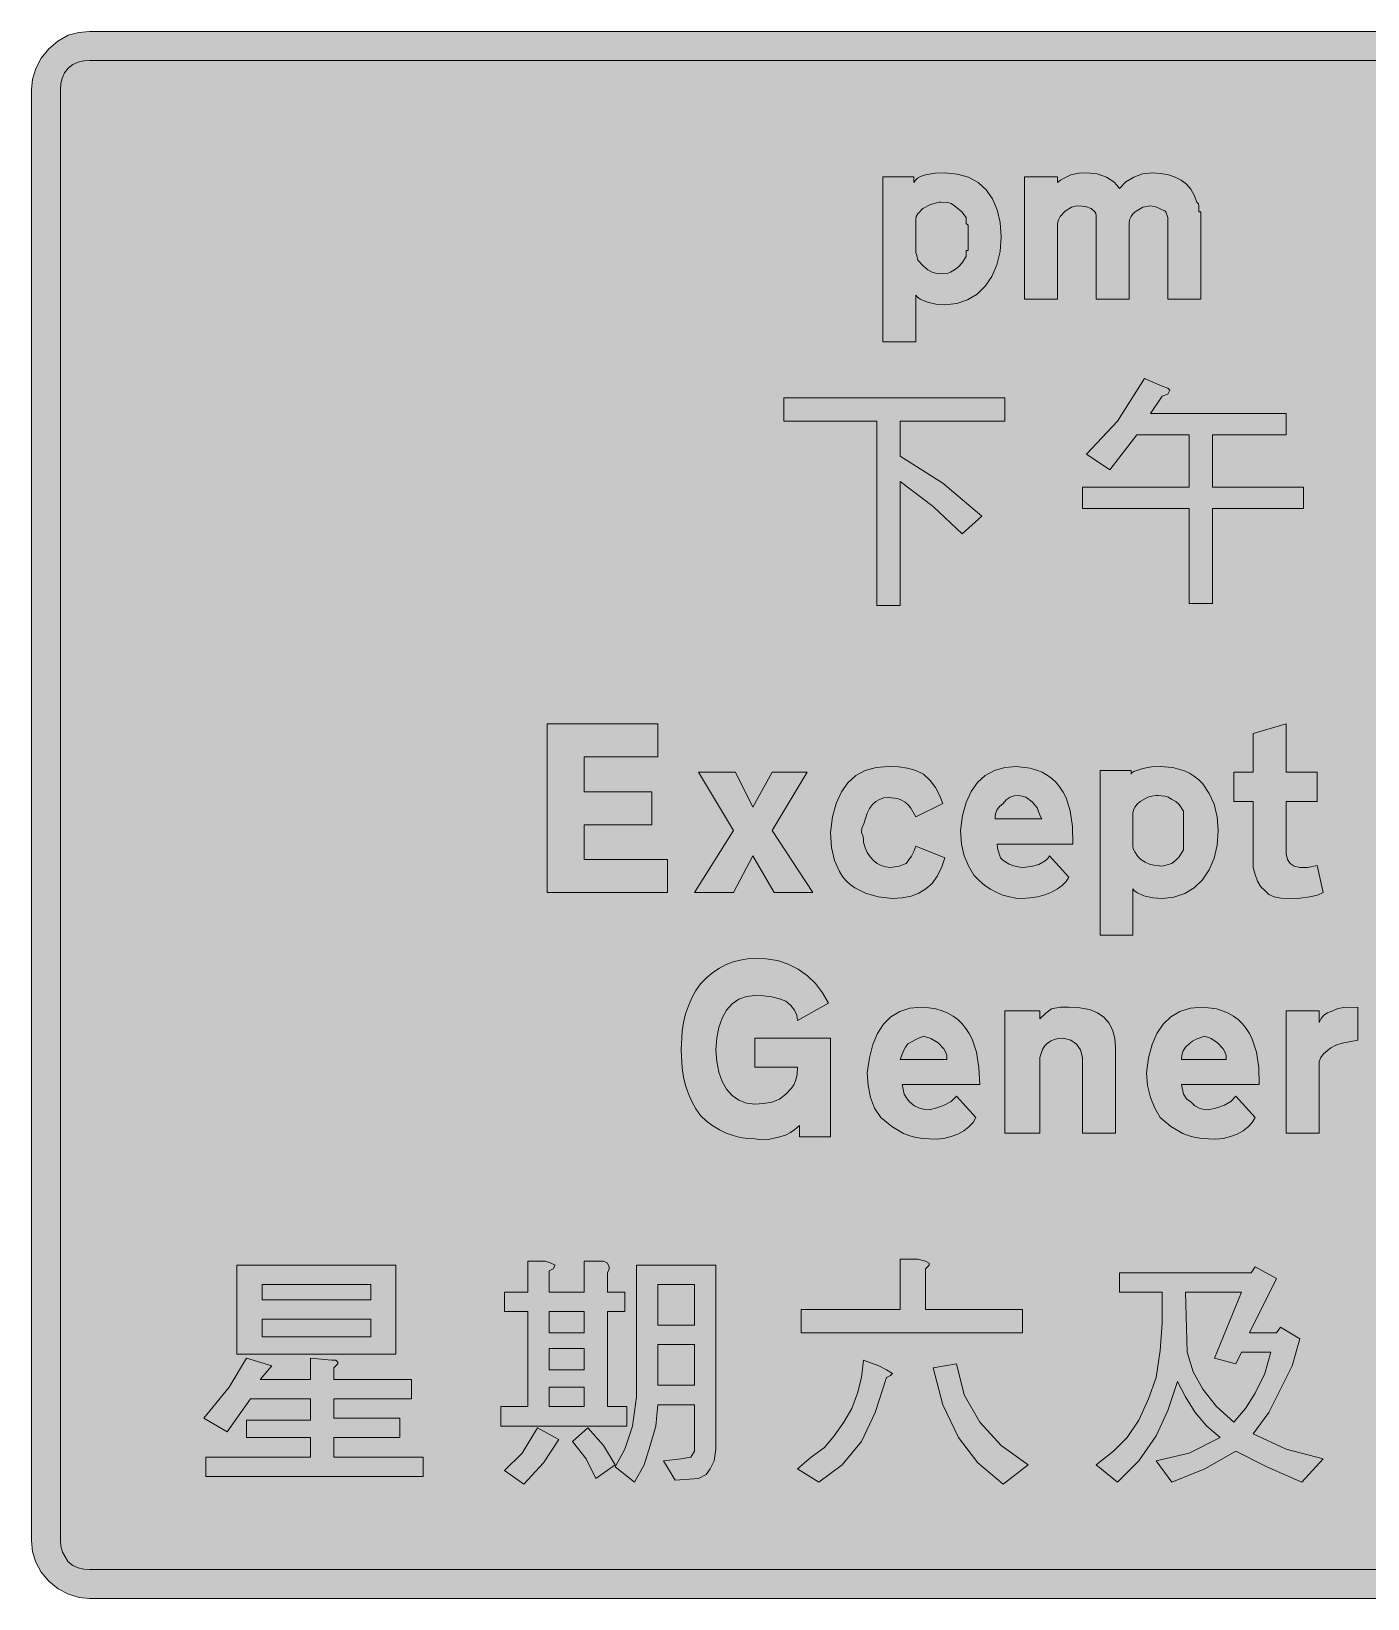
# Model space of a CAD drawing. Header units: metres. Extents: x 33 to 536, y 16 to 258.
# Drawn here: x 32.8 to 239.5, y 15.7 to 258.1 of the extents above; entities that cross this region are included whole.
import ezdxf

# ---------------------------------------------------------------- set-up
doc = ezdxf.new("R2010")
doc.units = ezdxf.units.M
doc.layers.add('FILL_BLACK_000000', color=7, linetype='Continuous', true_color=0x000000)
doc.layers.add('FILL_WHITE_FFFFFF', color=7, linetype='Continuous', true_color=0xffffff)

msp = doc.modelspace()

# ---------------------------------------------------------------- hatches: boundary and pattern name
at = {"layer": 'FILL_BLACK_000000', "true_color": 0x000000}
h = msp.add_hatch(color=7, dxfattribs=at)
h.dxf.hatch_style = 1
h.paths.add_polyline_path([(530.6, 257.38), (532.21, 256.54), (533.79, 255.36), (534.8, 253.97), (535.27, 253.21), (535.59, 252.36), (535.94, 251.51), (536.11, 250.71), (536.19, 249.06), (536.19, 24.66), (536.07, 22.92), (535.66, 21.28), (534.92, 19.77), (533.79, 18.36), (532.25, 17.08), (531.39, 16.59), (530.49, 16.26), (529.76, 15.91), (528.95, 15.73), (527.19, 15.66), (41.79, 15.66), (40.17, 15.83), (38.53, 16.33), (36.94, 17.18), (35.49, 18.36), (34.31, 19.77), (33.47, 21.28), (32.96, 22.92), (32.79, 24.66), (32.79, 249.06), (32.96, 250.68), (33.47, 252.32), (34.31, 253.91), (35.49, 255.36), (36.88, 256.52), (38.49, 257.46), (40.14, 257.87), (41.79, 258.06), (527.19, 258.06), (528.94, 257.89), (530.6, 257.38)])
h.paths.add_polyline_path([(40.03, 253.3), (39.22, 252.93), (38.49, 252.36), (37.92, 251.63), (37.55, 250.82), (37.35, 249.96), (37.29, 249.06), (37.29, 24.66), (37.33, 23.76), (37.59, 22.86), (38.49, 21.36), (39.22, 20.79), (40.03, 20.42), (40.89, 20.22), (41.79, 20.16), (527.19, 20.16), (528.09, 20.2), (528.99, 20.46), (530.49, 21.36), (531.06, 22.09), (531.43, 22.9), (531.63, 23.76), (531.69, 24.66), (531.69, 249.06), (531.65, 249.96), (531.39, 250.86), (531.05, 251.5), (530.49, 252.36), (528.99, 253.26), (528.09, 253.52), (527.19, 253.56), (41.79, 253.56), (40.89, 253.5), (40.03, 253.3)], flags=16)
h = msp.add_hatch(color=7, dxfattribs=at)
h.dxf.hatch_style = 1
h.paths.add_polyline_path([(182.15, 221.96), (181.38, 220.17), (180.35, 218.65), (179.08, 217.42), (177.6, 216.51), (175.93, 215.95), (174.09, 215.76), (172.71, 215.87), (171.39, 216.17), (170.29, 216.65), (169.88, 216.94), (169.59, 217.26), (169.59, 210.06), (164.49, 210.06), (164.49, 235.56), (169.29, 235.56), (169.29, 234.66), (169.53, 235.06), (169.85, 235.37), (170.34, 235.63), (171.09, 235.86), (172.59, 236.12), (174.09, 236.16), (176.01, 235.99), (177.73, 235.5), (179.22, 234.69), (180.47, 233.57), (181.46, 232.16), (182.19, 230.46), (182.64, 228.49), (182.79, 226.26), (182.63, 224), (182.15, 221.96)])
h.paths.add_polyline_path([(174.97, 220.81), (175.59, 221.16), (176.21, 221.66), (176.71, 222.21), (177.39, 223.26), (177.39, 223.56), (177.39, 224.16), (177.69, 224.16), (177.69, 228.06), (177.39, 228.36), (177.39, 228.96), (177.39, 229.26), (176.71, 230.16), (175.59, 231.06), (175.09, 231.41), (174.54, 231.58), (173.49, 231.66), (173.19, 231.66), (171.87, 231.28), (170.71, 230.65), (169.9, 229.85), (169.67, 229.41), (169.59, 228.96), (169.59, 223.86), (169.74, 223.37), (169.89, 222.66), (170.79, 221.76), (171.47, 221.19), (172.14, 220.82), (172.82, 220.62), (173.49, 220.56), (174.43, 220.63), (174.97, 220.81)], flags=16)
h = msp.add_hatch(color=7, dxfattribs=at)
h.dxf.hatch_style = 1
h.paths.add_polyline_path([(204.74, 230.85), (203.68, 230.27), (203.24, 229.87), (202.89, 229.41), (202.67, 228.91), (202.59, 228.36), (202.59, 216.66), (197.49, 216.66), (197.49, 229.56), (197.44, 229.88), (197.28, 230.17), (196.7, 230.65), (195.84, 230.95), (194.79, 231.06), (194.23, 231.01), (193.68, 230.85), (192.69, 230.27), (191.92, 229.41), (191.66, 228.91), (191.49, 228.36), (191.49, 216.66), (186.39, 216.66), (186.39, 235.56), (191.49, 235.56), (191.49, 234.66), (191.99, 235.06), (192.54, 235.37), (193.59, 235.86), (194.79, 236.12), (195.99, 236.16), (197.67, 236), (199.1, 235.52), (200.25, 234.77), (200.71, 234.29), (201.09, 233.76), (202.1, 234.77), (203.3, 235.52), (204.68, 236), (206.19, 236.16), (207.48, 236.09), (208.66, 235.88), (209.72, 235.53), (210.65, 235.03), (211.46, 234.4), (212.14, 233.63), (212.68, 232.71), (213.09, 231.66), (213.35, 231.36), (213.39, 231.06), (213.39, 230.16), (213.69, 230.16), (213.69, 216.66), (208.59, 216.66), (208.59, 229.26), (208.29, 230.16), (208.1, 230.31), (207.69, 230.46), (206.9, 230.87), (205.89, 231.06), (204.74, 230.85)])
h = msp.add_hatch(color=7, dxfattribs=at)
h.dxf.hatch_style = 1
h.paths.add_polyline_path([(200.79, 197.76), (204.99, 204.36), (207.69, 203.16), (208.59, 202.86), (208.89, 202.56), (208.59, 201.96), (207.69, 201.66), (205.89, 198.96), (226.89, 198.96), (226.89, 195.66), (215.49, 195.66), (215.49, 187.56), (229.59, 187.56), (229.59, 184.26), (215.49, 184.26), (215.49, 169.56), (211.89, 169.56), (211.89, 184.26), (195.39, 184.26), (195.39, 187.56), (211.89, 187.56), (211.89, 195.66), (203.79, 195.66), (199.59, 190.26), (195.99, 192.66), (200.79, 197.76)])
h = msp.add_hatch(color=7, dxfattribs=at)
h.dxf.hatch_style = 1
h.paths.add_polyline_path([(183.39, 201.36), (183.39, 197.76), (167.19, 197.76), (167.19, 192.36), (173.79, 188.16), (179.79, 183.06), (176.79, 180.36), (172.29, 184.56), (167.19, 188.46), (167.19, 169.26), (163.59, 169.26), (163.59, 197.76), (149.19, 197.76), (149.19, 201.36), (183.39, 201.36)])
h = msp.add_hatch(color=7, dxfattribs=at)
h.dxf.hatch_style = 1
h.paths.add_polyline_path([(118.29, 129.96), (131.19, 129.96), (131.19, 124.86), (112.59, 124.86), (112.59, 150.96), (129.69, 150.96), (129.69, 145.86), (118.29, 145.86), (118.29, 140.46), (128.79, 140.46), (128.79, 135.36), (118.29, 135.36), (118.29, 129.96)])
h = msp.add_hatch(color=7, dxfattribs=at)
h.dxf.hatch_style = 1
h.paths.add_polyline_path([(231.69, 143.46), (231.69, 138.96), (226.89, 138.96), (226.89, 130.86), (227.08, 130), (227.49, 129.36), (228.13, 128.95), (228.99, 128.76), (230.19, 128.76), (231.69, 129.06), (232.59, 124.86), (231.75, 124.47), (230.56, 124.18), (229.05, 124.02), (227.19, 123.96), (226.08, 124.02), (225.05, 124.22), (224.19, 124.59), (223.59, 125.16), (222.97, 125.76), (222.46, 126.62), (222.07, 127.65), (221.79, 128.76), (221.79, 138.96), (218.79, 138.96), (218.79, 143.46), (221.79, 143.46), (221.79, 149.46), (226.89, 150.96), (226.89, 143.46), (231.69, 143.46)])
h = msp.add_hatch(color=7, dxfattribs=at)
h.dxf.hatch_style = 1
h.paths.add_polyline_path([(152.79, 143.46), (147.39, 134.46), (153.69, 124.86), (147.69, 124.86), (144.39, 130.56), (141.39, 124.86), (135.39, 124.86), (141.39, 134.46), (135.99, 143.46), (141.69, 143.46), (144.39, 138.06), (147.39, 143.46), (152.79, 143.46)])
h = msp.add_hatch(color=7, dxfattribs=at)
h.dxf.hatch_style = 1
h.paths.add_polyline_path([(166.91, 144.3), (168.31, 144.1), (169.61, 143.73), (170.79, 143.16), (171.81, 142.2), (172.63, 141.13), (173.28, 139.95), (173.79, 138.66), (169.59, 136.56), (168.85, 137.91), (168.42, 138.43), (167.94, 138.85), (167.4, 139.16), (166.81, 139.39), (165.39, 139.56), (164.64, 139.49), (163.98, 139.28), (163.39, 138.94), (162.88, 138.47), (162.43, 137.88), (162.06, 137.16), (161.49, 135.36), (161.23, 134.87), (161.19, 134.16), (161.45, 133.56), (161.49, 132.96), (161.49, 132.66), (161.76, 131.8), (162.1, 131.04), (162.53, 130.37), (163.03, 129.81), (163.6, 129.36), (164.23, 129.03), (164.93, 128.83), (165.69, 128.76), (167, 128.95), (168.09, 129.36), (168.95, 130.48), (169.31, 131.22), (169.59, 132.06), (174.09, 130.26), (173.57, 128.7), (172.91, 127.38), (172.11, 126.29), (171.17, 125.42), (170.08, 124.77), (168.86, 124.31), (167.49, 124.05), (165.99, 123.96), (163.77, 124.21), (161.83, 124.75), (160.18, 125.58), (159.47, 126.1), (158.83, 126.7), (158.26, 127.37), (157.77, 128.11), (157, 129.82), (156.54, 131.84), (156.39, 134.16), (156.73, 136.58), (157.29, 138.66), (158.08, 140.42), (159.09, 141.85), (160.33, 142.95), (161.79, 143.74), (163.48, 144.2), (165.39, 144.36), (166.91, 144.3)])
h = msp.add_hatch(color=7, dxfattribs=at)
h.dxf.hatch_style = 1
h.paths.add_polyline_path([(182.23, 131.72), (182.49, 130.86), (182.71, 130.26), (183, 129.93), (183.39, 129.66), (184.06, 129.27), (184.74, 128.98), (185.41, 128.82), (186.09, 128.76), (187.42, 128.87), (188.64, 129.21), (189.63, 129.77), (190.01, 130.14), (190.29, 130.56), (193.29, 127.26), (192.86, 126.6), (192.25, 125.98), (191.49, 125.42), (190.59, 124.93), (189.58, 124.53), (188.48, 124.22), (187.31, 124.03), (186.09, 123.96), (185.08, 124.02), (184.07, 124.18), (183.08, 124.47), (182.11, 124.86), (181.17, 125.37), (180.27, 125.98), (179.4, 126.72), (178.59, 127.56), (177.76, 128.98), (177.09, 130.56), (176.65, 132.37), (176.49, 134.46), (176.83, 136.78), (177.39, 138.79), (178.16, 140.49), (179.15, 141.88), (180.35, 142.97), (181.76, 143.74), (183.38, 144.21), (185.19, 144.36), (187.3, 144.08), (188.25, 143.81), (189.12, 143.46), (189.93, 143.01), (190.66, 142.49), (191.32, 141.87), (191.9, 141.17), (192.41, 140.38), (192.85, 139.51), (193.5, 137.48), (193.85, 135.1), (193.89, 132.36), (182.19, 132.36), (182.23, 131.72)])
h.paths.add_polyline_path([(188.79, 136.86), (188.36, 137.96), (187.59, 138.92), (186.6, 139.6), (186.05, 139.79), (185.49, 139.86), (184.82, 139.8), (184.18, 139.6), (183.59, 139.23), (183.09, 138.66), (182.52, 138.16), (182.15, 137.61), (181.95, 137.06), (181.89, 136.56), (181.89, 136.26), (189.09, 136.26), (188.79, 136.86)], flags=16)
h = msp.add_hatch(color=7, dxfattribs=at)
h.dxf.hatch_style = 1
h.paths.add_polyline_path([(215.75, 130.16), (214.98, 128.37), (213.95, 126.85), (212.68, 125.62), (211.2, 124.71), (209.53, 124.15), (207.69, 123.96), (206.27, 124.07), (204.88, 124.37), (203.77, 124.85), (203.4, 125.14), (203.19, 125.46), (203.19, 118.26), (198.09, 118.26), (198.09, 143.76), (202.89, 143.76), (202.89, 143.16), (203, 143.38), (203.34, 143.61), (204.69, 144.06), (206.04, 144.32), (207.39, 144.36), (209.35, 144.19), (211.14, 143.68), (211.95, 143.31), (212.71, 142.84), (213.39, 142.29), (213.99, 141.66), (215, 140.2), (215.75, 138.51), (216.23, 136.6), (216.39, 134.46), (216.23, 132.2), (215.75, 130.16)])
h.paths.add_polyline_path([(207.91, 128.98), (209.19, 129.36), (209.81, 129.86), (210.32, 130.41), (210.99, 131.46), (210.99, 131.76), (210.99, 132.36), (210.99, 136.26), (210.99, 136.56), (210.99, 137.16), (210.99, 137.46), (210.32, 138.47), (209.81, 138.94), (209.19, 139.26), (208.69, 139.61), (208.14, 139.78), (207.09, 139.86), (206.79, 139.86), (206.12, 139.79), (205.47, 139.61), (204.31, 138.96), (203.85, 138.54), (203.5, 138.09), (203.27, 137.62), (203.19, 137.16), (203.19, 132.06), (203.23, 131.61), (203.49, 131.16), (203.94, 130.45), (204.39, 129.96), (205.07, 129.57), (205.74, 129.28), (206.41, 129.12), (207.09, 129.06), (207.42, 128.94), (207.91, 128.98)], flags=16)
h = msp.add_hatch(color=7, dxfattribs=at)
h.dxf.hatch_style = 1
h.paths.add_polyline_path([(133.46, 103.42), (133.69, 104.79), (134, 106.11), (134.42, 107.37), (134.94, 108.58), (135.56, 109.71), (136.29, 110.76), (137.22, 111.7), (138.19, 112.51), (139.21, 113.18), (140.27, 113.72), (141.35, 114.14), (142.45, 114.43), (143.57, 114.6), (144.69, 114.66), (146.47, 114.63), (148.2, 114.34), (149.85, 113.8), (151.4, 113.01), (152.83, 112), (154.1, 110.78), (155.19, 109.36), (156.09, 107.76), (151.29, 105.06), (151.18, 105.91), (150.84, 106.67), (150.28, 107.38), (149.49, 108.06), (148.49, 108.45), (147.31, 108.73), (146.03, 108.9), (144.69, 108.96), (143.4, 108.81), (142.23, 108.36), (141.21, 107.65), (140.34, 106.67), (139.64, 105.46), (139.12, 104.02), (138.8, 102.39), (138.69, 100.56), (138.8, 98.73), (139.12, 97.1), (139.64, 95.66), (140.34, 94.45), (141.21, 93.47), (142.23, 92.76), (143.4, 92.31), (144.69, 92.16), (146.03, 92.23), (147.31, 92.46), (148.49, 92.92), (149.49, 93.66), (150.35, 94.6), (150.71, 95.14), (150.99, 95.76), (151.25, 96.7), (151.29, 97.86), (144.69, 97.86), (144.69, 102.36), (156.39, 102.36), (156.39, 87.06), (151.59, 87.06), (151.59, 88.86), (150.91, 88.24), (150.2, 87.73), (149.44, 87.34), (148.59, 87.06), (146.75, 86.68), (145.76, 86.64), (144.69, 86.76), (143.57, 86.82), (142.45, 86.98), (141.35, 87.27), (140.27, 87.66), (139.21, 88.17), (138.19, 88.78), (137.22, 89.52), (136.29, 90.36), (135.56, 91.41), (134.94, 92.54), (134.42, 93.75), (134, 95.01), (133.69, 96.33), (133.46, 97.7), (133.29, 100.56), (133.46, 103.42)])
h = msp.add_hatch(color=7, dxfattribs=at)
h.dxf.hatch_style = 1
h.paths.add_polyline_path([(167.79, 93.66), (168.24, 92.95), (168.69, 92.46), (169.41, 91.89), (170.19, 91.52), (170.97, 91.32), (171.69, 91.26), (172.85, 91.55), (174.01, 91.97), (175.06, 92.57), (175.89, 93.36), (178.89, 90.06), (178.45, 89.3), (177.81, 88.62), (177.01, 88.01), (176.08, 87.51), (175.05, 87.12), (173.95, 86.85), (172.82, 86.73), (171.69, 86.76), (170.68, 86.82), (169.67, 86.98), (168.68, 87.25), (167.71, 87.62), (165.87, 88.66), (164.19, 90.06), (163.23, 91.52), (162.58, 93.17), (162.21, 95), (162.09, 96.96), (162.41, 99.29), (162.94, 101.34), (163.67, 103.09), (164.6, 104.53), (165.75, 105.67), (167.11, 106.49), (168.69, 106.99), (170.49, 107.16), (171.63, 107.06), (172.69, 106.87), (173.66, 106.58), (174.55, 106.21), (175.37, 105.75), (176.11, 105.21), (176.77, 104.58), (177.35, 103.86), (177.86, 103.06), (178.3, 102.17), (178.97, 100.16), (179.36, 97.82), (179.49, 95.16), (167.49, 95.16), (167.79, 93.66)])
h.paths.add_polyline_path([(174.39, 99.36), (174.39, 99.66), (174.21, 100.21), (173.91, 100.72), (173.04, 101.61), (171.94, 102.28), (170.79, 102.66), (169.7, 102.17), (168.39, 101.46), (167.99, 100.96), (167.68, 100.37), (167.19, 99.06), (174.39, 99.06), (174.39, 99.36)], flags=16)
h = msp.add_hatch(color=7, dxfattribs=at)
h.dxf.hatch_style = 1
h.paths.add_polyline_path([(195.39, 87.66), (195.39, 98.46), (195.39, 98.76), (195.39, 99.06), (195.39, 99.36), (195.05, 100.55), (194.45, 101.42), (193.58, 102.02), (192.39, 102.36), (191.64, 102.3), (190.98, 102.14), (190.41, 101.89), (189.92, 101.53), (189.51, 101.1), (189.18, 100.59), (188.79, 99.36), (188.79, 99.06), (188.79, 87.66), (183.39, 87.66), (183.39, 106.56), (188.79, 106.56), (188.79, 105.36), (189.69, 106.22), (190.59, 106.86), (191.94, 107.12), (193.29, 107.16), (194.98, 107.06), (196.44, 106.77), (197.68, 106.27), (198.69, 105.58), (199.48, 104.7), (200.04, 103.62), (200.38, 102.34), (200.49, 100.86), (200.49, 100.56), (200.49, 87.66), (195.39, 87.66)])
h = msp.add_hatch(color=7, dxfattribs=at)
h.dxf.hatch_style = 1
h.paths.add_polyline_path([(210.99, 93.66), (211.48, 92.95), (212.19, 92.46), (212.74, 91.89), (213.43, 91.52), (214.17, 91.32), (214.89, 91.26), (216.18, 91.55), (217.33, 91.97), (218.31, 92.57), (219.09, 93.36), (222.09, 90.06), (221.65, 89.3), (221.01, 88.62), (220.21, 88.01), (219.28, 87.51), (218.25, 87.12), (217.15, 86.85), (216.02, 86.73), (214.89, 86.76), (213.88, 86.82), (212.87, 86.98), (211.88, 87.25), (210.91, 87.62), (209.07, 88.66), (207.39, 90.06), (206.56, 91.52), (205.89, 93.17), (205.45, 95), (205.29, 96.96), (205.61, 99.29), (206.14, 101.34), (206.88, 103.09), (207.84, 104.53), (209.02, 105.67), (210.44, 106.49), (212.09, 106.99), (213.99, 107.16), (216.1, 106.87), (217.05, 106.58), (217.92, 106.21), (218.73, 105.75), (219.46, 105.21), (220.12, 104.58), (220.7, 103.86), (221.21, 103.06), (221.65, 102.17), (222.3, 100.16), (222.65, 97.82), (222.69, 95.16), (210.69, 95.16), (210.99, 93.66)])
h.paths.add_polyline_path([(217.59, 99.36), (217.59, 99.66), (217.41, 100.21), (217.12, 100.72), (216.28, 101.61), (215.27, 102.28), (214.29, 102.66), (212.98, 102.17), (212.39, 101.86), (211.89, 101.46), (211.32, 100.96), (210.95, 100.37), (210.75, 99.73), (210.69, 99.06), (217.59, 99.06), (217.59, 99.36)], flags=16)
h = msp.add_hatch(color=7, dxfattribs=at)
h.dxf.hatch_style = 1
h.paths.add_polyline_path([(226.89, 106.56), (231.99, 106.56), (231.99, 104.76), (232.28, 105.38), (232.7, 105.88), (233.3, 106.28), (234.09, 106.56), (234.87, 106.91), (235.81, 107.08), (237.99, 107.16), (237.99, 102.06), (235.55, 101.57), (234.57, 101.26), (233.79, 100.86), (232.67, 99.92), (232.27, 99.38), (231.99, 98.76), (231.99, 87.66), (226.89, 87.66), (226.89, 106.56)])
h = msp.add_hatch(color=7, dxfattribs=at)
h.dxf.hatch_style = 1
h.paths.add_polyline_path([(171.09, 67.86), (171.69, 67.56), (171.69, 67.26), (171.09, 66.66), (171.09, 60.36), (186.09, 60.36), (186.09, 56.76), (151.89, 56.76), (151.89, 60.36), (167.19, 60.36), (167.19, 68.16), (169.89, 68.16), (171.09, 67.86)])
h = msp.add_hatch(color=7, dxfattribs=at)
h.dxf.hatch_style = 1
h.paths.add_polyline_path([(64.59, 67.26), (89.19, 67.26), (89.19, 53.46), (64.59, 53.46), (64.59, 67.26)])
h.paths.add_polyline_path([(68.49, 64.26), (68.49, 61.86), (85.29, 61.86), (85.29, 64.26), (68.49, 64.26)], flags=16)
h.paths.add_polyline_path([(85.29, 58.86), (68.49, 58.86), (68.49, 56.16), (85.29, 56.16), (85.29, 58.86)], flags=16)
h = msp.add_hatch(color=7, dxfattribs=at)
h.dxf.hatch_style = 1
h.paths.add_polyline_path([(113.19, 67.56), (113.79, 67.26), (113.49, 66.66), (112.89, 66.36), (112.89, 63.06), (118.29, 63.06), (118.29, 67.86), (121.29, 67.86), (121.89, 67.56), (122.19, 66.96), (122.19, 66.66), (121.89, 66.06), (121.89, 63.06), (124.59, 63.06), (124.59, 60.06), (121.89, 60.06), (121.89, 45.36), (124.89, 45.36), (124.89, 42.36), (105.39, 42.36), (105.39, 45.36), (109.59, 45.36), (109.59, 60.06), (105.99, 60.06), (105.99, 63.06), (109.59, 63.06), (109.59, 67.86), (112.29, 67.86), (113.19, 67.56)])
h.paths.add_polyline_path([(112.89, 51.06), (118.29, 51.06), (118.29, 54.36), (112.89, 54.36), (112.89, 51.06)], flags=16)
h.paths.add_polyline_path([(112.89, 48.36), (112.89, 45.36), (118.29, 45.36), (118.29, 48.36), (112.89, 48.36)], flags=16)
h.paths.add_polyline_path([(118.29, 60.06), (112.89, 60.06), (112.89, 56.76), (118.29, 56.76), (118.29, 60.06)], flags=16)
h = msp.add_hatch(color=7, dxfattribs=at)
h.dxf.hatch_style = 1
h.paths.add_polyline_path([(138.39, 36.96), (137.79, 35.76), (137.19, 34.86), (135.99, 34.26), (132.39, 33.96), (130.59, 36.96), (133.29, 37.26), (134.79, 37.56), (135.39, 38.46), (135.39, 45.66), (129.69, 45.66), (129.39, 42.36), (128.49, 39.36), (127.59, 36.36), (126.09, 33.66), (123.09, 36.06), (124.59, 38.76), (125.79, 42.36), (126.39, 46.86), (126.39, 52.26), (126.39, 67.26), (138.69, 67.26), (138.69, 38.76), (138.39, 36.96)])
h.paths.add_polyline_path([(129.69, 54.96), (129.69, 48.66), (135.39, 48.66), (135.39, 54.96), (129.69, 54.96)], flags=16)
h.paths.add_polyline_path([(135.39, 64.26), (129.69, 64.26), (129.69, 57.96), (135.39, 57.96), (135.39, 64.26)], flags=16)
h = msp.add_hatch(color=7, dxfattribs=at)
h.dxf.hatch_style = 1
h.paths.add_polyline_path([(222.09, 66.96), (225.39, 65.16), (221.19, 56.76), (225.39, 56.76), (225.99, 57.66), (228.99, 55.86), (227.79, 51.66), (225.99, 48.06), (224.19, 44.46), (221.79, 41.16), (226.89, 38.76), (232.59, 37.26), (229.29, 33.66), (223.89, 36.06), (219.09, 38.46), (214.29, 35.76), (209.19, 33.66), (206.79, 36.96), (211.89, 38.16), (216.69, 40.56), (214.59, 42.36), (212.79, 44.46), (211.29, 46.86), (210.09, 49.26), (208.59, 44.76), (206.79, 40.86), (204.09, 36.96), (200.79, 33.66), (197.49, 36.36), (200.19, 38.46), (202.29, 40.56), (204.09, 43.26), (205.59, 46.56), (206.79, 49.86), (207.39, 54.06), (207.69, 58.26), (207.69, 63.06), (201.09, 63.06), (201.09, 66.06), (221.49, 66.06), (222.09, 66.96)])
h.paths.add_polyline_path([(212.49, 50.76), (213.99, 48.06), (216.09, 45.36), (218.79, 42.96), (220.59, 45.06), (222.09, 47.46), (223.59, 50.46), (224.49, 53.76), (219.99, 53.76), (219.09, 51.96), (215.79, 52.86), (219.99, 63.06), (211.29, 63.06), (211.59, 53.76), (212.49, 50.76)], flags=16)
h = msp.add_hatch(color=7, dxfattribs=at)
h.dxf.hatch_style = 1
h.paths.add_polyline_path([(68.19, 49.56), (75.99, 49.56), (75.99, 52.86), (79.29, 52.56), (79.89, 52.56), (80.19, 52.26), (80.19, 51.96), (79.59, 51.36), (79.59, 49.56), (91.59, 49.56), (91.59, 46.56), (79.59, 46.56), (79.59, 43.56), (89.79, 43.56), (89.79, 40.56), (79.59, 40.56), (79.59, 37.56), (93.39, 37.56), (93.39, 34.56), (59.79, 34.56), (59.79, 37.56), (75.99, 37.56), (75.99, 40.56), (66.09, 40.56), (66.09, 43.26), (75.99, 43.26), (75.99, 46.56), (66.69, 46.56), (63.09, 41.46), (59.49, 43.56), (63.39, 48.36), (66.09, 52.86), (69.99, 51.66), (68.19, 49.56)])
h = msp.add_hatch(color=7, dxfattribs=at)
h.dxf.hatch_style = 1
h.paths.add_polyline_path([(165.09, 51.06), (165.99, 50.46), (165.69, 50.16), (165.09, 49.86), (163.29, 44.46), (161.19, 39.96), (158.19, 36.36), (154.59, 33.66), (151.29, 35.76), (153.39, 37.56), (155.49, 39.06), (156.99, 40.86), (158.49, 42.96), (159.69, 45.06), (160.59, 47.46), (161.19, 49.86), (161.49, 52.56), (163.89, 51.66), (165.09, 51.06)])
h = msp.add_hatch(color=7, dxfattribs=at)
h.dxf.hatch_style = 1
h.paths.add_polyline_path([(177.09, 47.16), (179.49, 42.96), (182.79, 39.36), (186.99, 36.36), (183.09, 33.36), (179.19, 36.66), (176.19, 40.56), (173.79, 45.66), (172.29, 51.36), (175.89, 51.96), (177.09, 47.16)])
h = msp.add_hatch(color=7, dxfattribs=at)
h.dxf.hatch_style = 1
h.paths.add_polyline_path([(108.69, 38.16), (111.09, 42.06), (114.39, 40.26), (111.99, 36.66), (108.99, 33.36), (105.99, 35.46), (108.69, 38.16)])
h = msp.add_hatch(color=7, dxfattribs=at)
h.dxf.hatch_style = 1
h.paths.add_polyline_path([(121.29, 39.36), (123.09, 36.36), (120.09, 34.26), (118.59, 37.26), (116.49, 39.96), (118.89, 42.06), (121.29, 39.36)])
at = {"layer": 'FILL_WHITE_FFFFFF', "true_color": 0xffffff}
h = msp.add_hatch(color=7, dxfattribs=at)
h.dxf.hatch_style = 1
h.paths.add_polyline_path([(527.19, 253.56), (528.09, 253.52), (528.99, 253.26), (530.49, 252.36), (531.05, 251.5), (531.39, 250.86), (531.65, 249.96), (531.69, 249.06), (531.69, 24.66), (531.63, 23.76), (531.43, 22.9), (531.06, 22.09), (530.49, 21.36), (528.99, 20.46), (528.09, 20.2), (527.19, 20.16), (41.79, 20.16), (40.89, 20.22), (40.03, 20.42), (39.22, 20.79), (38.49, 21.36), (37.59, 22.86), (37.33, 23.76), (37.29, 24.66), (37.29, 249.06), (37.35, 249.96), (37.55, 250.82), (37.92, 251.63), (38.49, 252.36), (39.22, 252.93), (40.03, 253.3), (40.89, 253.5), (41.79, 253.56), (527.19, 253.56)])

# ---------------------------------------------------------------- linework, layer by layer
at = {"layer": 'FILL_BLACK_000000', "lineweight": 0, "true_color": 0x000000}
for points in [[(527.19, 15.66), (41.79, 15.66), (40.17, 15.83), (38.53, 16.33), (36.94, 17.18), (35.49, 18.36), (34.31, 19.77), (33.47, 21.28), (32.96, 22.92), (32.79, 24.66), (32.79, 249.06), (32.96, 250.68), (33.47, 252.32), (34.31, 253.91), (35.49, 255.36), (36.88, 256.52), (38.49, 257.46), (40.14, 257.87), (41.79, 258.06), (527.19, 258.06)], [(527.19, 253.56), (41.79, 253.56), (40.89, 253.5), (40.03, 253.3), (39.22, 252.93), (38.49, 252.36), (37.92, 251.63), (37.55, 250.82), (37.35, 249.96), (37.29, 249.06), (37.29, 24.66), (37.33, 23.76), (37.59, 22.86), (38.49, 21.36), (39.22, 20.79), (40.03, 20.42), (40.89, 20.22), (41.79, 20.16), (527.19, 20.16)]]:
    msp.add_lwpolyline(points, dxfattribs=at)
for points in [[(182.15, 221.96), (181.38, 220.17), (180.35, 218.65), (179.08, 217.42), (177.6, 216.51), (175.93, 215.95), (174.09, 215.76), (172.71, 215.87), (171.39, 216.17), (170.29, 216.65), (169.88, 216.94), (169.59, 217.26), (169.59, 210.06), (164.49, 210.06), (164.49, 235.56), (169.29, 235.56), (169.29, 234.66), (169.53, 235.06), (169.85, 235.37), (170.34, 235.63), (171.09, 235.86), (172.59, 236.12), (174.09, 236.16), (176.01, 235.99), (177.73, 235.5), (179.22, 234.69), (180.47, 233.57), (181.46, 232.16), (182.19, 230.46), (182.64, 228.49), (182.79, 226.26), (182.63, 224)], [(204.74, 230.85), (203.68, 230.27), (203.24, 229.87), (202.89, 229.41), (202.67, 228.91), (202.59, 228.36), (202.59, 216.66), (197.49, 216.66), (197.49, 229.56), (197.44, 229.88), (197.28, 230.17), (196.7, 230.65), (195.84, 230.95), (194.79, 231.06), (194.23, 231.01), (193.68, 230.85), (192.69, 230.27), (191.92, 229.41), (191.66, 228.91), (191.49, 228.36), (191.49, 216.66), (186.39, 216.66), (186.39, 235.56), (191.49, 235.56), (191.49, 234.66), (191.99, 235.06), (192.54, 235.37), (193.59, 235.86), (194.79, 236.12), (195.99, 236.16), (197.67, 236), (199.1, 235.52), (200.25, 234.77), (200.71, 234.29), (201.09, 233.76), (202.1, 234.77), (203.3, 235.52), (204.68, 236), (206.19, 236.16), (207.48, 236.09), (208.66, 235.88), (209.72, 235.53), (210.65, 235.03), (211.46, 234.4), (212.14, 233.63), (212.68, 232.71), (213.09, 231.66), (213.35, 231.36), (213.39, 231.06), (213.39, 230.16), (213.69, 230.16), (213.69, 216.66), (208.59, 216.66), (208.59, 229.26), (208.29, 230.16), (208.1, 230.31), (207.69, 230.46), (206.9, 230.87), (205.89, 231.06)], [(174.97, 220.81), (175.59, 221.16), (176.21, 221.66), (176.71, 222.21), (177.39, 223.26), (177.39, 223.56), (177.39, 224.16), (177.69, 224.16), (177.69, 228.06), (177.39, 228.36), (177.39, 228.96), (177.39, 229.26), (176.71, 230.16), (175.59, 231.06), (175.09, 231.41), (174.54, 231.58), (173.49, 231.66), (173.19, 231.66), (171.87, 231.28), (170.71, 230.65), (169.9, 229.85), (169.67, 229.41), (169.59, 228.96), (169.59, 223.86), (169.74, 223.37), (169.89, 222.66), (170.79, 221.76), (171.47, 221.19), (172.14, 220.82), (172.82, 220.62), (173.49, 220.56), (174.43, 220.63)], [(200.79, 197.76), (204.99, 204.36), (207.69, 203.16), (208.59, 202.86), (208.89, 202.56), (208.59, 201.96), (207.69, 201.66), (205.89, 198.96), (226.89, 198.96), (226.89, 195.66), (215.49, 195.66), (215.49, 187.56), (229.59, 187.56), (229.59, 184.26), (215.49, 184.26), (215.49, 169.56), (211.89, 169.56), (211.89, 184.26), (195.39, 184.26), (195.39, 187.56), (211.89, 187.56), (211.89, 195.66), (203.79, 195.66), (199.59, 190.26), (195.99, 192.66)], [(183.39, 201.36), (183.39, 197.76), (167.19, 197.76), (167.19, 192.36), (173.79, 188.16), (179.79, 183.06), (176.79, 180.36), (172.29, 184.56), (167.19, 188.46), (167.19, 169.26), (163.59, 169.26), (163.59, 197.76), (149.19, 197.76), (149.19, 201.36)], [(118.29, 129.96), (131.19, 129.96), (131.19, 124.86), (112.59, 124.86), (112.59, 150.96), (129.69, 150.96), (129.69, 145.86), (118.29, 145.86), (118.29, 140.46), (128.79, 140.46), (128.79, 135.36), (118.29, 135.36)], [(231.69, 143.46), (231.69, 138.96), (226.89, 138.96), (226.89, 130.86), (227.08, 130), (227.49, 129.36), (228.13, 128.95), (228.99, 128.76), (230.19, 128.76), (231.69, 129.06), (232.59, 124.86), (231.75, 124.47), (230.56, 124.18), (229.05, 124.02), (227.19, 123.96), (226.08, 124.02), (225.05, 124.22), (224.19, 124.59), (223.59, 125.16), (222.97, 125.76), (222.46, 126.62), (222.07, 127.65), (221.79, 128.76), (221.79, 138.96), (218.79, 138.96), (218.79, 143.46), (221.79, 143.46), (221.79, 149.46), (226.89, 150.96), (226.89, 143.46)], [(152.79, 143.46), (147.39, 134.46), (153.69, 124.86), (147.69, 124.86), (144.39, 130.56), (141.39, 124.86), (135.39, 124.86), (141.39, 134.46), (135.99, 143.46), (141.69, 143.46), (144.39, 138.06), (147.39, 143.46)], [(166.91, 144.3), (168.31, 144.1), (169.61, 143.73), (170.79, 143.16), (171.81, 142.2), (172.63, 141.13), (173.28, 139.95), (173.79, 138.66), (169.59, 136.56), (168.85, 137.91), (168.42, 138.43), (167.94, 138.85), (167.4, 139.16), (166.81, 139.39), (165.39, 139.56), (164.64, 139.49), (163.98, 139.28), (163.39, 138.94), (162.88, 138.47), (162.43, 137.88), (162.06, 137.16), (161.49, 135.36), (161.23, 134.87), (161.19, 134.16), (161.45, 133.56), (161.49, 132.96), (161.49, 132.66), (161.76, 131.8), (162.1, 131.04), (162.53, 130.37), (163.03, 129.81), (163.6, 129.36), (164.23, 129.03), (164.93, 128.83), (165.69, 128.76), (167, 128.95), (168.09, 129.36), (168.95, 130.48), (169.31, 131.22), (169.59, 132.06), (174.09, 130.26), (173.57, 128.7), (172.91, 127.38), (172.11, 126.29), (171.17, 125.42), (170.08, 124.77), (168.86, 124.31), (167.49, 124.05), (165.99, 123.96), (163.77, 124.21), (161.83, 124.75), (160.18, 125.58), (159.47, 126.1), (158.83, 126.7), (158.26, 127.37), (157.77, 128.11), (157, 129.82), (156.54, 131.84), (156.39, 134.16), (156.73, 136.58), (157.29, 138.66), (158.08, 140.42), (159.09, 141.85), (160.33, 142.95), (161.79, 143.74), (163.48, 144.2), (165.39, 144.36)], [(182.23, 131.72), (182.49, 130.86), (182.71, 130.26), (183, 129.93), (183.39, 129.66), (184.06, 129.27), (184.74, 128.98), (185.41, 128.82), (186.09, 128.76), (187.42, 128.87), (188.64, 129.21), (189.63, 129.77), (190.01, 130.14), (190.29, 130.56), (193.29, 127.26), (192.86, 126.6), (192.25, 125.98), (191.49, 125.42), (190.59, 124.93), (189.58, 124.53), (188.48, 124.22), (187.31, 124.03), (186.09, 123.96), (185.08, 124.02), (184.07, 124.18), (183.08, 124.47), (182.11, 124.86), (181.17, 125.37), (180.27, 125.98), (179.4, 126.72), (178.59, 127.56), (177.76, 128.98), (177.09, 130.56), (176.65, 132.37), (176.49, 134.46), (176.83, 136.78), (177.39, 138.79), (178.16, 140.49), (179.15, 141.88), (180.35, 142.97), (181.76, 143.74), (183.38, 144.21), (185.19, 144.36), (187.3, 144.08), (188.25, 143.81), (189.12, 143.46), (189.93, 143.01), (190.66, 142.49), (191.32, 141.87), (191.9, 141.17), (192.41, 140.38), (192.85, 139.51), (193.5, 137.48), (193.85, 135.1), (193.89, 132.36), (182.19, 132.36)], [(215.75, 130.16), (214.98, 128.37), (213.95, 126.85), (212.68, 125.62), (211.2, 124.71), (209.53, 124.15), (207.69, 123.96), (206.27, 124.07), (204.88, 124.37), (203.77, 124.85), (203.4, 125.14), (203.19, 125.46), (203.19, 118.26), (198.09, 118.26), (198.09, 143.76), (202.89, 143.76), (202.89, 143.16), (203, 143.38), (203.34, 143.61), (204.69, 144.06), (206.04, 144.32), (207.39, 144.36), (209.35, 144.19), (211.14, 143.68), (211.95, 143.31), (212.71, 142.84), (213.39, 142.29), (213.99, 141.66), (215, 140.2), (215.75, 138.51), (216.23, 136.6), (216.39, 134.46), (216.23, 132.2)], [(188.79, 136.86), (188.36, 137.96), (187.59, 138.92), (186.6, 139.6), (186.05, 139.79), (185.49, 139.86), (184.82, 139.8), (184.18, 139.6), (183.59, 139.23), (183.09, 138.66), (182.52, 138.16), (182.15, 137.61), (181.95, 137.06), (181.89, 136.56), (181.89, 136.26), (189.09, 136.26)], [(207.91, 128.98), (209.19, 129.36), (209.81, 129.86), (210.32, 130.41), (210.99, 131.46), (210.99, 131.76), (210.99, 132.36), (210.99, 136.26), (210.99, 136.56), (210.99, 137.16), (210.99, 137.46), (210.32, 138.47), (209.81, 138.94), (209.19, 139.26), (208.69, 139.61), (208.14, 139.78), (207.09, 139.86), (206.79, 139.86), (206.12, 139.79), (205.47, 139.61), (204.31, 138.96), (203.85, 138.54), (203.5, 138.09), (203.27, 137.62), (203.19, 137.16), (203.19, 132.06), (203.23, 131.61), (203.49, 131.16), (203.94, 130.45), (204.39, 129.96), (205.07, 129.57), (205.74, 129.28), (206.41, 129.12), (207.09, 129.06), (207.42, 128.94)], [(133.46, 103.42), (133.69, 104.79), (134, 106.11), (134.42, 107.37), (134.94, 108.58), (135.56, 109.71), (136.29, 110.76), (137.22, 111.7), (138.19, 112.51), (139.21, 113.18), (140.27, 113.72), (141.35, 114.14), (142.45, 114.43), (143.57, 114.6), (144.69, 114.66), (146.47, 114.63), (148.2, 114.34), (149.85, 113.8), (151.4, 113.01), (152.83, 112), (154.1, 110.78), (155.19, 109.36), (156.09, 107.76), (151.29, 105.06), (151.18, 105.91), (150.84, 106.67), (150.28, 107.38), (149.49, 108.06), (148.49, 108.45), (147.31, 108.73), (146.03, 108.9), (144.69, 108.96), (143.4, 108.81), (142.23, 108.36), (141.21, 107.65), (140.34, 106.67), (139.64, 105.46), (139.12, 104.02), (138.8, 102.39), (138.69, 100.56), (138.8, 98.73), (139.12, 97.1), (139.64, 95.66), (140.34, 94.45), (141.21, 93.47), (142.23, 92.76), (143.4, 92.31), (144.69, 92.16), (146.03, 92.23), (147.31, 92.46), (148.49, 92.92), (149.49, 93.66), (150.35, 94.6), (150.71, 95.14), (150.99, 95.76), (151.25, 96.7), (151.29, 97.86), (144.69, 97.86), (144.69, 102.36), (156.39, 102.36), (156.39, 87.06), (151.59, 87.06), (151.59, 88.86), (150.91, 88.24), (150.2, 87.73), (149.44, 87.34), (148.59, 87.06), (146.75, 86.68), (145.76, 86.64), (144.69, 86.76), (143.57, 86.82), (142.45, 86.98), (141.35, 87.27), (140.27, 87.66), (139.21, 88.17), (138.19, 88.78), (137.22, 89.52), (136.29, 90.36), (135.56, 91.41), (134.94, 92.54), (134.42, 93.75), (134, 95.01), (133.69, 96.33), (133.46, 97.7), (133.29, 100.56)], [(167.79, 93.66), (168.24, 92.95), (168.69, 92.46), (169.41, 91.89), (170.19, 91.52), (170.97, 91.32), (171.69, 91.26), (172.85, 91.55), (174.01, 91.97), (175.06, 92.57), (175.89, 93.36), (178.89, 90.06), (178.45, 89.3), (177.81, 88.62), (177.01, 88.01), (176.08, 87.51), (175.05, 87.12), (173.95, 86.85), (172.82, 86.73), (171.69, 86.76), (170.68, 86.82), (169.67, 86.98), (168.68, 87.25), (167.71, 87.62), (165.87, 88.66), (164.19, 90.06), (163.23, 91.52), (162.58, 93.17), (162.21, 95), (162.09, 96.96), (162.41, 99.29), (162.94, 101.34), (163.67, 103.09), (164.6, 104.53), (165.75, 105.67), (167.11, 106.49), (168.69, 106.99), (170.49, 107.16), (171.63, 107.06), (172.69, 106.87), (173.66, 106.58), (174.55, 106.21), (175.37, 105.75), (176.11, 105.21), (176.77, 104.58), (177.35, 103.86), (177.86, 103.06), (178.3, 102.17), (178.97, 100.16), (179.36, 97.82), (179.49, 95.16), (167.49, 95.16)], [(195.39, 87.66), (195.39, 98.46), (195.39, 98.76), (195.39, 99.06), (195.39, 99.36), (195.05, 100.55), (194.45, 101.42), (193.58, 102.02), (192.39, 102.36), (191.64, 102.3), (190.98, 102.14), (190.41, 101.89), (189.92, 101.53), (189.51, 101.1), (189.18, 100.59), (188.79, 99.36), (188.79, 99.06), (188.79, 87.66), (183.39, 87.66), (183.39, 106.56), (188.79, 106.56), (188.79, 105.36), (189.69, 106.22), (190.59, 106.86), (191.94, 107.12), (193.29, 107.16), (194.98, 107.06), (196.44, 106.77), (197.68, 106.27), (198.69, 105.58), (199.48, 104.7), (200.04, 103.62), (200.38, 102.34), (200.49, 100.86), (200.49, 100.56), (200.49, 87.66)], [(210.99, 93.66), (211.48, 92.95), (212.19, 92.46), (212.74, 91.89), (213.43, 91.52), (214.17, 91.32), (214.89, 91.26), (216.18, 91.55), (217.33, 91.97), (218.31, 92.57), (219.09, 93.36), (222.09, 90.06), (221.65, 89.3), (221.01, 88.62), (220.21, 88.01), (219.28, 87.51), (218.25, 87.12), (217.15, 86.85), (216.02, 86.73), (214.89, 86.76), (213.88, 86.82), (212.87, 86.98), (211.88, 87.25), (210.91, 87.62), (209.07, 88.66), (207.39, 90.06), (206.56, 91.52), (205.89, 93.17), (205.45, 95), (205.29, 96.96), (205.61, 99.29), (206.14, 101.34), (206.88, 103.09), (207.84, 104.53), (209.02, 105.67), (210.44, 106.49), (212.09, 106.99), (213.99, 107.16), (216.1, 106.87), (217.05, 106.58), (217.92, 106.21), (218.73, 105.75), (219.46, 105.21), (220.12, 104.58), (220.7, 103.86), (221.21, 103.06), (221.65, 102.17), (222.3, 100.16), (222.65, 97.82), (222.69, 95.16), (210.69, 95.16)], [(226.89, 106.56), (231.99, 106.56), (231.99, 104.76), (232.28, 105.38), (232.7, 105.88), (233.3, 106.28), (234.09, 106.56), (234.87, 106.91), (235.81, 107.08), (237.99, 107.16), (237.99, 102.06), (235.55, 101.57), (234.57, 101.26), (233.79, 100.86), (232.67, 99.92), (232.27, 99.38), (231.99, 98.76), (231.99, 87.66), (226.89, 87.66)], [(174.39, 99.36), (174.39, 99.66), (174.21, 100.21), (173.91, 100.72), (173.04, 101.61), (171.94, 102.28), (170.79, 102.66), (169.7, 102.17), (168.39, 101.46), (167.99, 100.96), (167.68, 100.37), (167.19, 99.06), (174.39, 99.06)], [(217.59, 99.36), (217.59, 99.66), (217.41, 100.21), (217.12, 100.72), (216.28, 101.61), (215.27, 102.28), (214.29, 102.66), (212.98, 102.17), (212.39, 101.86), (211.89, 101.46), (211.32, 100.96), (210.95, 100.37), (210.75, 99.73), (210.69, 99.06), (217.59, 99.06)], [(171.09, 67.86), (171.69, 67.56), (171.69, 67.26), (171.09, 66.66), (171.09, 60.36), (186.09, 60.36), (186.09, 56.76), (151.89, 56.76), (151.89, 60.36), (167.19, 60.36), (167.19, 68.16), (169.89, 68.16)], [(64.59, 67.26), (89.19, 67.26), (89.19, 53.46), (64.59, 53.46)], [(113.19, 67.56), (113.79, 67.26), (113.49, 66.66), (112.89, 66.36), (112.89, 63.06), (118.29, 63.06), (118.29, 67.86), (121.29, 67.86), (121.89, 67.56), (122.19, 66.96), (122.19, 66.66), (121.89, 66.06), (121.89, 63.06), (124.59, 63.06), (124.59, 60.06), (121.89, 60.06), (121.89, 45.36), (124.89, 45.36), (124.89, 42.36), (105.39, 42.36), (105.39, 45.36), (109.59, 45.36), (109.59, 60.06), (105.99, 60.06), (105.99, 63.06), (109.59, 63.06), (109.59, 67.86), (112.29, 67.86)], [(138.39, 36.96), (137.79, 35.76), (137.19, 34.86), (135.99, 34.26), (132.39, 33.96), (130.59, 36.96), (133.29, 37.26), (134.79, 37.56), (135.39, 38.46), (135.39, 45.66), (129.69, 45.66), (129.39, 42.36), (128.49, 39.36), (127.59, 36.36), (126.09, 33.66), (123.09, 36.06), (124.59, 38.76), (125.79, 42.36), (126.39, 46.86), (126.39, 52.26), (126.39, 67.26), (138.69, 67.26), (138.69, 38.76)], [(222.09, 66.96), (225.39, 65.16), (221.19, 56.76), (225.39, 56.76), (225.99, 57.66), (228.99, 55.86), (227.79, 51.66), (225.99, 48.06), (224.19, 44.46), (221.79, 41.16), (226.89, 38.76), (232.59, 37.26), (229.29, 33.66), (223.89, 36.06), (219.09, 38.46), (214.29, 35.76), (209.19, 33.66), (206.79, 36.96), (211.89, 38.16), (216.69, 40.56), (214.59, 42.36), (212.79, 44.46), (211.29, 46.86), (210.09, 49.26), (208.59, 44.76), (206.79, 40.86), (204.09, 36.96), (200.79, 33.66), (197.49, 36.36), (200.19, 38.46), (202.29, 40.56), (204.09, 43.26), (205.59, 46.56), (206.79, 49.86), (207.39, 54.06), (207.69, 58.26), (207.69, 63.06), (201.09, 63.06), (201.09, 66.06), (221.49, 66.06)], [(68.49, 64.26), (68.49, 61.86), (85.29, 61.86), (85.29, 64.26)], [(135.39, 64.26), (129.69, 64.26), (129.69, 57.96), (135.39, 57.96)], [(212.49, 50.76), (213.99, 48.06), (216.09, 45.36), (218.79, 42.96), (220.59, 45.06), (222.09, 47.46), (223.59, 50.46), (224.49, 53.76), (219.99, 53.76), (219.09, 51.96), (215.79, 52.86), (219.99, 63.06), (211.29, 63.06), (211.59, 53.76)], [(85.29, 58.86), (68.49, 58.86), (68.49, 56.16), (85.29, 56.16)], [(118.29, 60.06), (112.89, 60.06), (112.89, 56.76), (118.29, 56.76)], [(112.89, 51.06), (118.29, 51.06), (118.29, 54.36), (112.89, 54.36)], [(129.69, 54.96), (129.69, 48.66), (135.39, 48.66), (135.39, 54.96)], [(68.19, 49.56), (75.99, 49.56), (75.99, 52.86), (79.29, 52.56), (79.89, 52.56), (80.19, 52.26), (80.19, 51.96), (79.59, 51.36), (79.59, 49.56), (91.59, 49.56), (91.59, 46.56), (79.59, 46.56), (79.59, 43.56), (89.79, 43.56), (89.79, 40.56), (79.59, 40.56), (79.59, 37.56), (93.39, 37.56), (93.39, 34.56), (59.79, 34.56), (59.79, 37.56), (75.99, 37.56), (75.99, 40.56), (66.09, 40.56), (66.09, 43.26), (75.99, 43.26), (75.99, 46.56), (66.69, 46.56), (63.09, 41.46), (59.49, 43.56), (63.39, 48.36), (66.09, 52.86), (69.99, 51.66)], [(165.09, 51.06), (165.99, 50.46), (165.69, 50.16), (165.09, 49.86), (163.29, 44.46), (161.19, 39.96), (158.19, 36.36), (154.59, 33.66), (151.29, 35.76), (153.39, 37.56), (155.49, 39.06), (156.99, 40.86), (158.49, 42.96), (159.69, 45.06), (160.59, 47.46), (161.19, 49.86), (161.49, 52.56), (163.89, 51.66)], [(177.09, 47.16), (179.49, 42.96), (182.79, 39.36), (186.99, 36.36), (183.09, 33.36), (179.19, 36.66), (176.19, 40.56), (173.79, 45.66), (172.29, 51.36), (175.89, 51.96)], [(112.89, 48.36), (112.89, 45.36), (118.29, 45.36), (118.29, 48.36)], [(108.69, 38.16), (111.09, 42.06), (114.39, 40.26), (111.99, 36.66), (108.99, 33.36), (105.99, 35.46)], [(121.29, 39.36), (123.09, 36.36), (120.09, 34.26), (118.59, 37.26), (116.49, 39.96), (118.89, 42.06)]]:
    msp.add_lwpolyline(points, close=True, dxfattribs=at)
at = {"layer": 'FILL_WHITE_FFFFFF', "lineweight": 0, "true_color": 0xffffff}
msp.add_lwpolyline([(527.19, 20.16), (41.79, 20.16), (40.89, 20.22), (40.03, 20.42), (39.22, 20.79), (38.49, 21.36), (37.59, 22.86), (37.33, 23.76), (37.29, 24.66), (37.29, 249.06), (37.35, 249.96), (37.55, 250.82), (37.92, 251.63), (38.49, 252.36), (39.22, 252.93), (40.03, 253.3), (40.89, 253.5), (41.79, 253.56), (527.19, 253.56)], dxfattribs=at)

doc.saveas('drawing.dxf')
